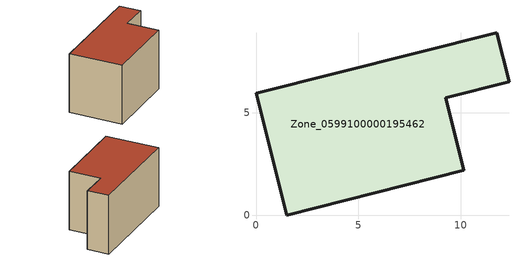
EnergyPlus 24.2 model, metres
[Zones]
Zone_0599100000195462
 floor ground (C_G): 9.26,5.74 10.15,2.19 1.5,0 0,5.95 11.76,8.91 12.36,6.52 z0
 wall outside (C_F): 0,5.95 1.5,0 10.15,2.19 9.26,5.74 12.36,6.52 11.76,8.91 0,5.95 z0:6.9
 roof outside (C_R): 12.36,6.52 11.76,8.91 0,5.95 1.5,0 10.15,2.19 9.26,5.74 z6.9
[BUILDING]
Pand.0599100000195462: North Axis=0; Terrain=City; Loads Convergence Tolerance Value=0.04; Temperature Convergence Tolerance Value=0.4; Solar Distribution=FullExterior; Maximum Number of Warmup Days=25; Minimum Number of Warmup Days=1
[Site:Location]
Rotterdam.The.Hague.AP_ZH_NLD Design_Conditions: Latitude=51.96; Longitude=4.45; Time Zone=1; Elevation=-4.5
[SITE:GROUNDTEMPERATURE:BUILDINGSURFACE]
18, 18, 18, 18, 18, 18, 18, 18, 18, 18, 18, 18
[MATERIAL] Thermal Absorptance=0.9; Solar Absorptance=0.7; Visible Absorptance=0.7
Name | Roughness | Thickness | Conductivity | Density | Specific Heat
G.TC.1975-1991 | MediumSmooth | 0.15 | 0.288461 | 540 | 1210
F.TC.1975-1991 | Rough | 0.3 | 0.230769 | 1920 | 840
R.TC.1975-1991 | MediumRough | 0.2 | 0.153846 | 1500 | 1000
[CONSTRUCTION]
C_G: G.TC.1975-1991
C_F: F.TC.1975-1991
C_R: R.TC.1975-1991
[ZONE]
Zone_0599100000195462: Type=1; Multiplier=1; Ceiling Height=Autocalculate; Volume=Autocalculate; Floor Area=autocalculate; Part of Total Floor Area=Yes
[ZONEINFILTRATION:DESIGNFLOWRATE]
Infil_Zone_0599100000195462: Zone or ZoneList or Space or SpaceList=Zone_0599100000195462; Schedule=AlwaysOn; Design Flow Rate Calculation Method=Flow/Area; Flow Rate per Floor Area=0.003; Constant Term Coefficient=1; Temperature Term Coefficient=0; Velocity Term Coefficient=0; Velocity Squared Term Coefficient=0
[HVACTEMPLATE:ZONE:IDEALLOADSAIRSYSTEM]
Zone_0599100000195462: Maximum Heating Supply Air Temperature=50; Minimum Cooling Supply Air Temperature=13; Maximum Heating Supply Air Humidity Ratio=0.0156; Minimum Cooling Supply Air Humidity Ratio=0.0077; Heating Limit=NoLimit; Cooling Limit=NoLimit; Dehumidification Control Type=ConstantSensibleHeatRatio; Cooling Sensible Heat Ratio=0.7; Dehumidification Setpoint=60; Humidification Control Type=None; Humidification Setpoint=30; Outdoor Air Method=None; Outdoor Air Flow Rate per Person=0.00944; Outdoor Air Flow Rate per Zone Floor Area=0; Outdoor Air Flow Rate per Zone=0; Demand Controlled Ventilation Type=None; Outdoor Air Economizer Type=NoEconomizer; Heat Recovery Type=None; Sensible Heat Recovery Effectiveness=0.7; Latent Heat Recovery Effectiveness=0.65
[ZONECONTROL:THERMOSTAT]
ThermostatControl_Zone_0599100000195462: Zone or ZoneList=Zone_0599100000195462; Control Type Schedule=DualSetpointControlType; Control 1=Thermostat_Zone_0599100000195462; Temperature Difference Between Cutout And Setpoint=0
[THERMOSTATSETPOINT:DUALSETPOINT]
Thermostat_Zone_0599100000195462: Heating Setpoint Temperature Schedule=HeatingSetpoint_Zone_0599100000195462; Cooling Setpoint Temperature Schedule=CoolingSetpoint_Zone_0599100000195462
[SCHEDULE:COMPACT]
HeatingSetpoint_Zone_0599100000195462: Through: 12/31, For: AllDays, Until: 24:00, 21
CoolingSetpoint_Zone_0599100000195462: Through: 12/31, For: AllDays, Until: 24:00, 24
DualSetpointControlType: Through: 12/31, For: AllDays, Until: 24:00, 4
AlwaysOn: Through: 12/31, For: AllDays, Until: 24:00, 1
